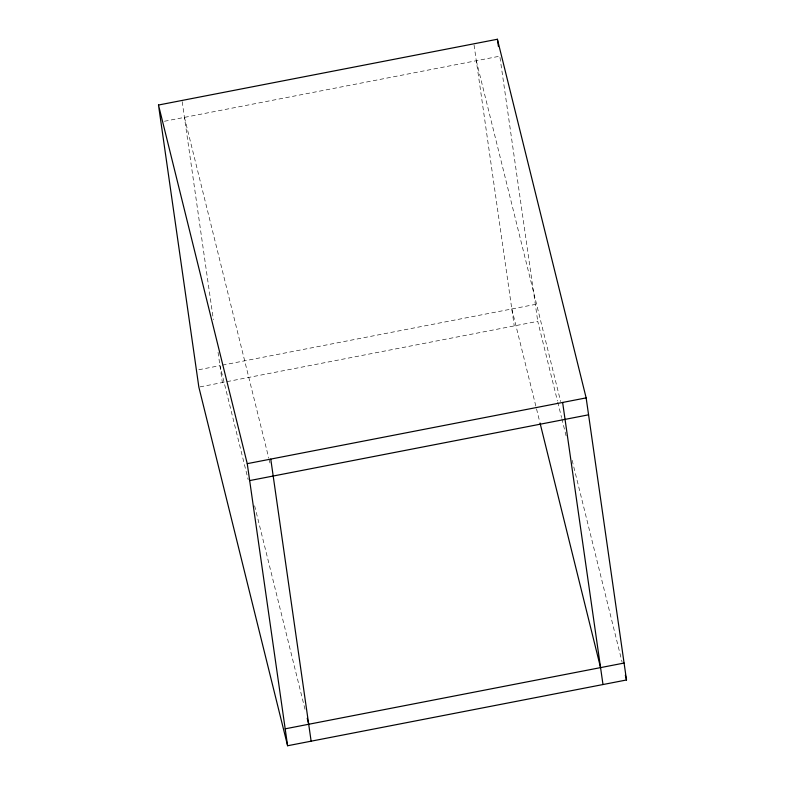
<?xml version="1.0" encoding="UTF-8"?>
<svg xmlns="http://www.w3.org/2000/svg" width="785" height="785" viewBox="0 0 785 785"><rect width="100%" height="100%" fill="white"/><g stroke="black" fill="none" stroke-linecap="round" stroke-linejoin="round"><path stroke-width="0.59" stroke-dasharray="3.92 2.94" d="M164.438 121.263L499.819 56.167M198.782 369.735L219.947 365.624L248.158 479.625M222.351 365.153L535.331 304.413M200.028 386.877L537.754 321.34L557.438 400.899M476.299 60.739L560.647 401.567M557.733 402.087L561.56 417.532M561.854 418.719L566.26 436.529M572.137 460.275L622.103 662.167M511.81 308.976L539.727 421.8M184.436 117.377L268.784 458.204M269.078 459.392L269.952 462.964M254.625 505.756L305.179 710.013M499.986 57.383L537.754 321.34M474.052 45.02L514.234 325.903M182.189 101.667L213.363 319.603M218.044 352.298L222.371 382.54"/><path stroke-width="1.18" d="M158.492 105.023L497.396 39.25L586.15 397.887L626.509 679.977L287.604 745.75L198.85 387.113L158.492 105.023L247.246 463.66L287.604 745.75M247.246 463.66L586.15 397.887M249.669 480.587L588.573 414.814M285.181 728.833L624.085 663.05M625.331 675.228L626.509 679.977M540.021 422.987L600.564 667.623M307.229 718.324L308.701 724.261M562.629 402.46L602.988 684.54M497.396 39.25L498.436 46.501M270.766 459.097L311.125 741.187"/></g></svg>
